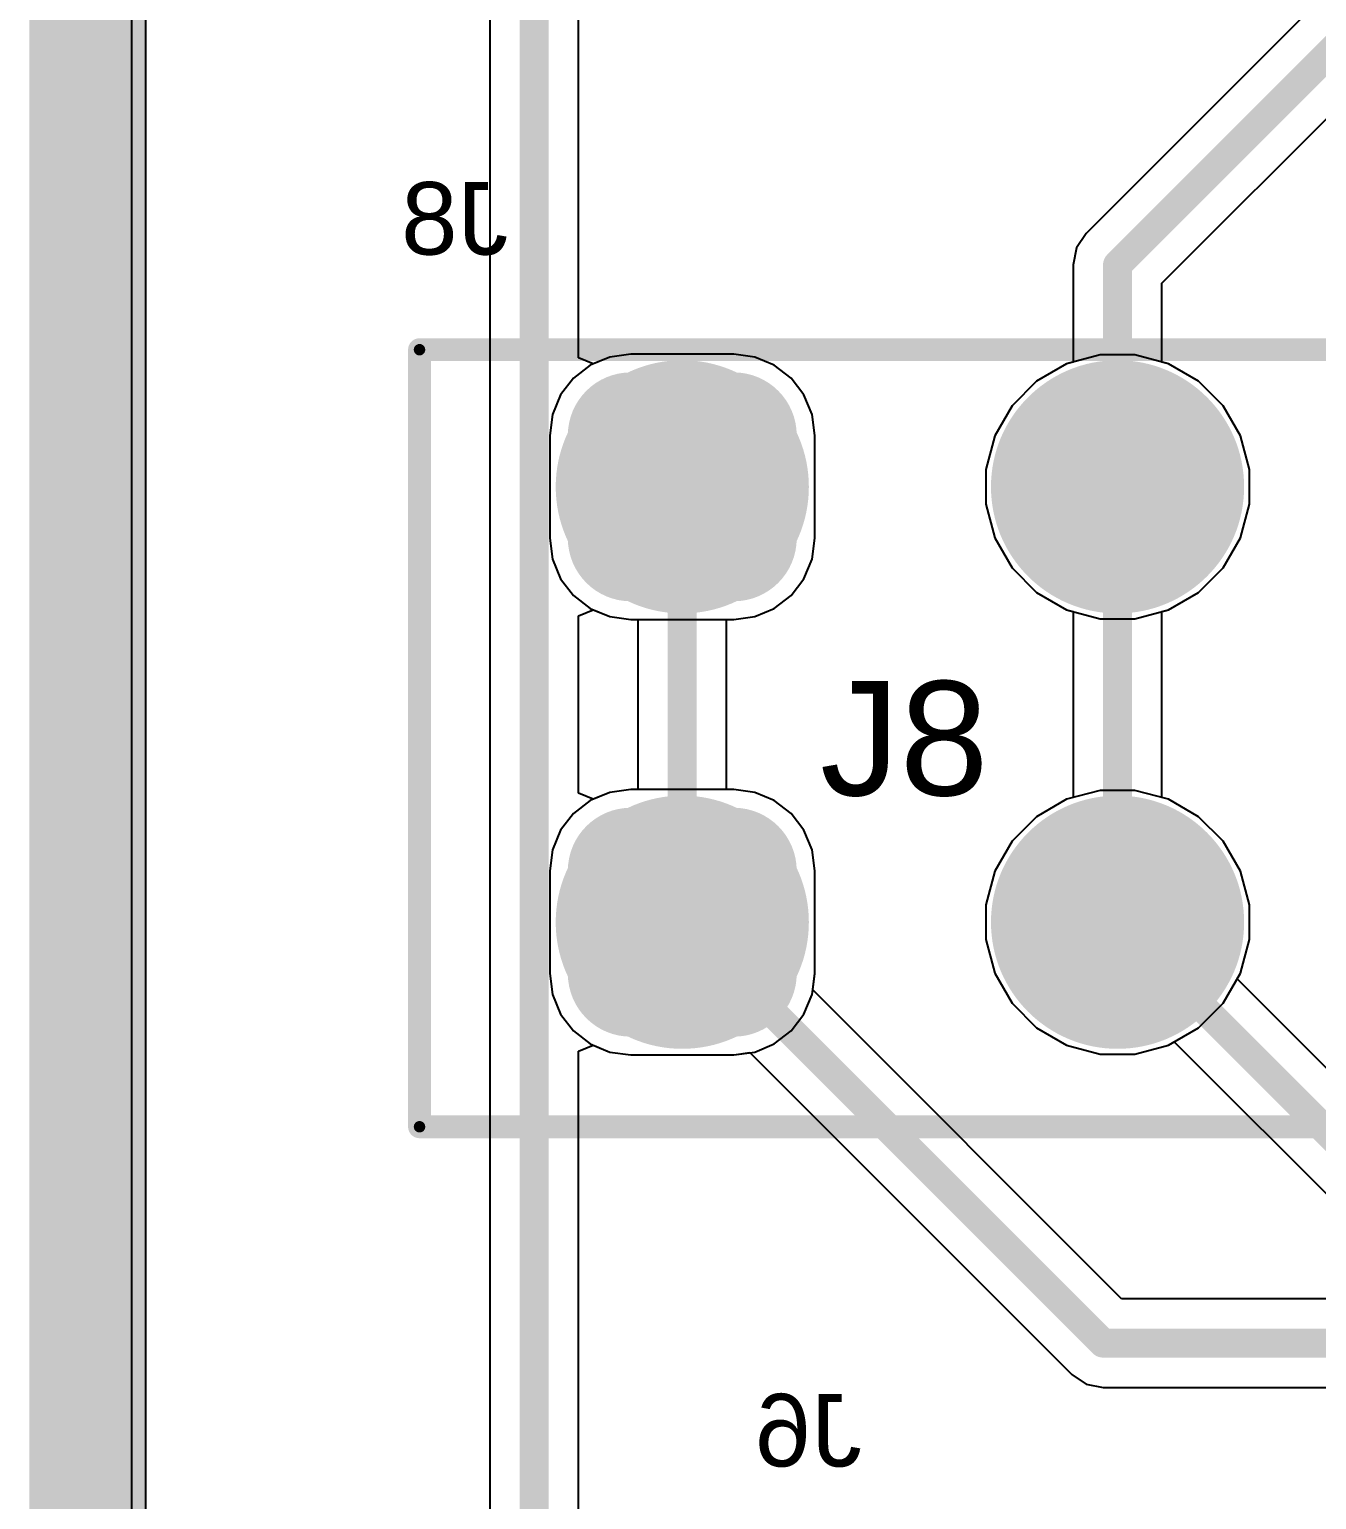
# Model space of a CAD drawing. Header units: inches. Extents: x -8.09 to -2.28, y -0.1 to 6.11.
# Drawn here: x -8.085 to -7.641, y 0.551 to 1.058 of the extents above; entities that cross this region are included whole.
import ezdxf

# ---------------------------------------------------------------- set-up
doc = ezdxf.new("R2010")
doc.units = ezdxf.units.IN
doc.header["$MEASUREMENT"] = 0
for name, color, linetype in [('BottomLayer', 5, 'Continuous'), ('BottomSolder', 6, 'Continuous'), ('InternalPlane1', 76, 'Continuous'), ('InternalPlane2', 16, 'Continuous'), ('KeepOutLayer', 6, 'Continuous'), ('Mechanical3', 76, 'Continuous'), ('Mechanical5', 56, 'Continuous'), ('MultiLayer', 9, 'Continuous'), ('PadHoleLayer', 156, 'Continuous'), ('TopLayer', 1, 'Continuous'), ('TopOverlay', 2, 'Continuous'), ('TopSolder', 216, 'Continuous')]:
    doc.layers.add(name, color=color, linetype=linetype)
doc.styles.add('Arial', font='', dxfattribs={"height": 0.2})
doc.styles.get('Arial').set_extended_font_data('Arial')

# ---------------------------------------------------------------- blocks, each defined once
blk = doc.blocks.new('691307300002_112')
at = {"layer": 'BottomLayer'}
h = blk.add_hatch(color=5, dxfattribs=at)
edge = h.paths.add_edge_path()
edge.add_arc((-0.09272, 0.10433), 0.01772, 90, 180)
edge.add_line((-0.11043, 0.10433), (-0.11043, 0.0689))
edge.add_arc((-0.09272, 0.0689), 0.01772, 180, 270)
edge.add_line((-0.09272, 0.05118), (-0.05728, 0.05118))
edge.add_arc((-0.05728, 0.0689), 0.01772, 270, 360)
edge.add_line((-0.03957, 0.0689), (-0.03957, 0.10433))
edge.add_arc((-0.05728, 0.10433), 0.01772, 0, 90)
edge.add_line((-0.05728, 0.12205), (-0.09272, 0.12205))
h = blk.add_hatch(color=5, dxfattribs=at)
edge = h.paths.add_edge_path()
edge.add_arc((0.075, 0.08662), 0.03543, 0, 360)
h = blk.add_hatch(color=5, dxfattribs=at)
edge = h.paths.add_edge_path()
edge.add_arc((-0.09272, -0.04567), 0.01772, 90, 180)
edge.add_line((-0.11043, -0.04567), (-0.11043, -0.0811))
edge.add_arc((-0.09272, -0.0811), 0.01772, 180, 270)
edge.add_line((-0.09272, -0.09882), (-0.05728, -0.09882))
edge.add_arc((-0.05728, -0.0811), 0.01772, 270, 360)
edge.add_line((-0.03957, -0.0811), (-0.03957, -0.04567))
edge.add_arc((-0.05728, -0.04567), 0.01772, 0, 90)
edge.add_line((-0.05728, -0.02795), (-0.09272, -0.02795))
h = blk.add_hatch(color=5, dxfattribs=at)
edge = h.paths.add_edge_path()
edge.add_arc((0.075, -0.06338), 0.03543, 0, 360)
at = {"layer": 'BottomSolder'}
h = blk.add_hatch(color=6, dxfattribs=at)
edge = h.paths.add_edge_path()
edge.add_arc((-0.09272, 0.10433), 0.02172, 90, 180)
edge.add_line((-0.11443, 0.10433), (-0.11443, 0.0689))
edge.add_arc((-0.09272, 0.0689), 0.02172, 180, 270)
edge.add_line((-0.09272, 0.04718), (-0.05728, 0.04718))
edge.add_arc((-0.05728, 0.0689), 0.02172, 270, 360)
edge.add_line((-0.03557, 0.0689), (-0.03557, 0.10433))
edge.add_arc((-0.05728, 0.10433), 0.02172, 0, 90)
edge.add_line((-0.05728, 0.12605), (-0.09272, 0.12605))
h = blk.add_hatch(color=6, dxfattribs=at)
edge = h.paths.add_edge_path()
edge.add_arc((0.075, 0.08662), 0.03943, 0, 360)
h = blk.add_hatch(color=6, dxfattribs=at)
edge = h.paths.add_edge_path()
edge.add_arc((-0.09272, -0.04567), 0.02172, 90, 180)
edge.add_line((-0.11443, -0.04567), (-0.11443, -0.0811))
edge.add_arc((-0.09272, -0.0811), 0.02172, 180, 270)
edge.add_line((-0.09272, -0.10282), (-0.05728, -0.10282))
edge.add_arc((-0.05728, -0.0811), 0.02172, 270, 360)
edge.add_line((-0.03557, -0.0811), (-0.03557, -0.04567))
edge.add_arc((-0.05728, -0.04567), 0.02172, 0, 90)
edge.add_line((-0.05728, -0.02395), (-0.09272, -0.02395))
h = blk.add_hatch(color=6, dxfattribs=at)
edge = h.paths.add_edge_path()
edge.add_arc((0.075, -0.06338), 0.03943, 0, 360)
at = {"layer": 'InternalPlane1'}
h = blk.add_hatch(color=76, dxfattribs=at)
edge = h.paths.add_edge_path()
edge.add_arc((-0.075, 0.08662), 0.04362, 0, 360)
h = blk.add_hatch(color=76, dxfattribs=at)
edge = h.paths.add_edge_path()
edge.add_arc((0.075, 0.08662), 0.04362, 0, 360)
h = blk.add_hatch(color=76, dxfattribs=at)
edge = h.paths.add_edge_path()
edge.add_arc((-0.075, -0.06338), 0.04362, 0, 360)
h = blk.add_hatch(color=76, dxfattribs=at)
edge = h.paths.add_edge_path()
edge.add_arc((0.075, -0.06338), 0.04362, 0, 360)
at = {"layer": 'InternalPlane2'}
h = blk.add_hatch(color=16, dxfattribs=at)
edge = h.paths.add_edge_path()
edge.add_arc((-0.075, 0.08662), 0.04362, 0, 360)
h = blk.add_hatch(color=16, dxfattribs=at)
edge = h.paths.add_edge_path()
edge.add_arc((0.075, 0.08662), 0.04362, 0, 360)
h = blk.add_hatch(color=16, dxfattribs=at)
edge = h.paths.add_edge_path()
edge.add_arc((-0.075, -0.06338), 0.04362, 0, 360)
h = blk.add_hatch(color=16, dxfattribs=at)
edge = h.paths.add_edge_path()
edge.add_arc((0.075, -0.06338), 0.04362, 0, 360)
at = {"layer": 'MultiLayer'}
h = blk.add_hatch(color=9, dxfattribs=at)
edge = h.paths.add_edge_path()
edge.add_arc((-0.09272, 0.10433), 0.01772, 90, 180)
edge.add_line((-0.11043, 0.10433), (-0.11043, 0.0689))
edge.add_arc((-0.09272, 0.0689), 0.01772, 180, 270)
edge.add_line((-0.09272, 0.05118), (-0.05728, 0.05118))
edge.add_arc((-0.05728, 0.0689), 0.01772, 270, 360)
edge.add_line((-0.03957, 0.0689), (-0.03957, 0.10433))
edge.add_arc((-0.05728, 0.10433), 0.01772, 0, 90)
edge.add_line((-0.05728, 0.12205), (-0.09272, 0.12205))
h = blk.add_hatch(color=9, dxfattribs=at)
edge = h.paths.add_edge_path()
edge.add_arc((0.075, 0.08662), 0.03543, 0, 360)
h = blk.add_hatch(color=9, dxfattribs=at)
edge = h.paths.add_edge_path()
edge.add_arc((-0.09272, -0.04567), 0.01772, 90, 180)
edge.add_line((-0.11043, -0.04567), (-0.11043, -0.0811))
edge.add_arc((-0.09272, -0.0811), 0.01772, 180, 270)
edge.add_line((-0.09272, -0.09882), (-0.05728, -0.09882))
edge.add_arc((-0.05728, -0.0811), 0.01772, 270, 360)
edge.add_line((-0.03957, -0.0811), (-0.03957, -0.04567))
edge.add_arc((-0.05728, -0.04567), 0.01772, 0, 90)
edge.add_line((-0.05728, -0.02795), (-0.09272, -0.02795))
h = blk.add_hatch(color=9, dxfattribs=at)
edge = h.paths.add_edge_path()
edge.add_arc((0.075, -0.06338), 0.03543, 0, 360)
at = {"layer": 'PadHoleLayer'}
h = blk.add_hatch(color=156, dxfattribs=at)
edge = h.paths.add_edge_path()
edge.add_arc((-0.075, 0.08662), 0.02362, 0, 360)
h = blk.add_hatch(color=156, dxfattribs=at)
edge = h.paths.add_edge_path()
edge.add_arc((0.075, 0.08662), 0.02362, 0, 360)
h = blk.add_hatch(color=156, dxfattribs=at)
edge = h.paths.add_edge_path()
edge.add_arc((-0.075, -0.06338), 0.02362, 0, 360)
h = blk.add_hatch(color=156, dxfattribs=at)
edge = h.paths.add_edge_path()
edge.add_arc((0.075, -0.06338), 0.02362, 0, 360)
at = {"layer": 'TopLayer'}
h = blk.add_hatch(color=1, dxfattribs=at)
edge = h.paths.add_edge_path()
edge.add_arc((-0.09272, 0.10433), 0.01772, 90, 180)
edge.add_line((-0.11043, 0.10433), (-0.11043, 0.0689))
edge.add_arc((-0.09272, 0.0689), 0.01772, 180, 270)
edge.add_line((-0.09272, 0.05118), (-0.05728, 0.05118))
edge.add_arc((-0.05728, 0.0689), 0.01772, 270, 360)
edge.add_line((-0.03957, 0.0689), (-0.03957, 0.10433))
edge.add_arc((-0.05728, 0.10433), 0.01772, 0, 90)
edge.add_line((-0.05728, 0.12205), (-0.09272, 0.12205))
h = blk.add_hatch(color=1, dxfattribs=at)
edge = h.paths.add_edge_path()
edge.add_arc((0.075, 0.08662), 0.03543, 0, 360)
h = blk.add_hatch(color=1, dxfattribs=at)
edge = h.paths.add_edge_path()
edge.add_arc((-0.09272, -0.04567), 0.01772, 90, 180)
edge.add_line((-0.11043, -0.04567), (-0.11043, -0.0811))
edge.add_arc((-0.09272, -0.0811), 0.01772, 180, 270)
edge.add_line((-0.09272, -0.09882), (-0.05728, -0.09882))
edge.add_arc((-0.05728, -0.0811), 0.01772, 270, 360)
edge.add_line((-0.03957, -0.0811), (-0.03957, -0.04567))
edge.add_arc((-0.05728, -0.04567), 0.01772, 0, 90)
edge.add_line((-0.05728, -0.02795), (-0.09272, -0.02795))
h = blk.add_hatch(color=1, dxfattribs=at)
edge = h.paths.add_edge_path()
edge.add_arc((0.075, -0.06338), 0.03543, 0, 360)
at = {"layer": 'TopSolder'}
h = blk.add_hatch(color=216, dxfattribs=at)
edge = h.paths.add_edge_path()
edge.add_arc((-0.09272, 0.10433), 0.02172, 90, 180)
edge.add_line((-0.11443, 0.10433), (-0.11443, 0.0689))
edge.add_arc((-0.09272, 0.0689), 0.02172, 180, 270)
edge.add_line((-0.09272, 0.04718), (-0.05728, 0.04718))
edge.add_arc((-0.05728, 0.0689), 0.02172, 270, 360)
edge.add_line((-0.03557, 0.0689), (-0.03557, 0.10433))
edge.add_arc((-0.05728, 0.10433), 0.02172, 0, 90)
edge.add_line((-0.05728, 0.12605), (-0.09272, 0.12605))
h = blk.add_hatch(color=216, dxfattribs=at)
edge = h.paths.add_edge_path()
edge.add_arc((0.075, 0.08662), 0.03943, 0, 360)
h = blk.add_hatch(color=216, dxfattribs=at)
edge = h.paths.add_edge_path()
edge.add_arc((-0.09272, -0.04567), 0.02172, 90, 180)
edge.add_line((-0.11443, -0.04567), (-0.11443, -0.0811))
edge.add_arc((-0.09272, -0.0811), 0.02172, 180, 270)
edge.add_line((-0.09272, -0.10282), (-0.05728, -0.10282))
edge.add_arc((-0.05728, -0.0811), 0.02172, 270, 360)
edge.add_line((-0.03557, -0.0811), (-0.03557, -0.04567))
edge.add_arc((-0.05728, -0.04567), 0.02172, 0, 90)
edge.add_line((-0.05728, -0.02395), (-0.09272, -0.02395))
h = blk.add_hatch(color=216, dxfattribs=at)
edge = h.paths.add_edge_path()
edge.add_arc((0.075, -0.06338), 0.03943, 0, 360)
at = {"layer": 'Mechanical5'}
for points in [[(-0.16555, 0.13386, 0.00394, 0.00394, 0), (0.16555, 0.13386, 0.00394, 0.00394, 0)], [(-0.16555, -0.13386, 0.00394, 0.00394, 0), (-0.16555, 0.13386, 0.00394, 0.00394, 0)], [(0.16555, -0.13386, 0.00394, 0.00394, 0), (0.16555, 0.13386, 0.00394, 0.00394, 0)], [(-0.16555, -0.13386, 0.00394, 0.00394, 0), (0.16555, -0.13386, 0.00394, 0.00394, 0)]]:
    blk.add_lwpolyline(points, format="xyseb", dxfattribs=at)
for points in [[(-0.16654, 0.13386, 0.00197, 0.00197, 1), (-0.16457, 0.13386, 0.00197, 0.00197, 1)], [(-0.16654, 0.13386, 0.00197, 0.00197, 1), (-0.16457, 0.13386, 0.00197, 0.00197, 1)], [(0.16457, 0.13386, 0.00197, 0.00197, 1), (0.16654, 0.13386, 0.00197, 0.00197, 1)], [(0.16457, 0.13386, 0.00197, 0.00197, 1), (0.16654, 0.13386, 0.00197, 0.00197, 1)], [(-0.16654, -0.13386, 0.00197, 0.00197, 1), (-0.16457, -0.13386, 0.00197, 0.00197, 1)], [(-0.16654, -0.13386, 0.00197, 0.00197, 1), (-0.16457, -0.13386, 0.00197, 0.00197, 1)], [(0.16457, -0.13386, 0.00197, 0.00197, 1), (0.16654, -0.13386, 0.00197, 0.00197, 1)], [(0.16457, -0.13386, 0.00197, 0.00197, 1), (0.16654, -0.13386, 0.00197, 0.00197, 1)]]:
    blk.add_lwpolyline(points, format="xyseb", close=True, dxfattribs=at)
at = {"layer": 'TopOverlay'}
for points in [[(-0.16555, -0.13386, 0.00787, 0.00787, 0), (-0.16555, 0.13386, 0.00787, 0.00787, 0)], [(-0.16555, 0.13386, 0.00787, 0.00787, 0), (0.16555, 0.13386, 0.00787, 0.00787, 0)], [(0.16555, -0.13386, 0.00787, 0.00787, 0), (0.16555, 0.13386, 0.00787, 0.00787, 0)], [(-0.16555, -0.13386, 0.00787, 0.00787, 0), (0.16555, -0.13386, 0.00787, 0.00787, 0)]]:
    blk.add_lwpolyline(points, format="xyseb", dxfattribs=at)
for points in [[(-0.16752, 0.13386, 0.00394, 0.00394, 1), (-0.16358, 0.13386, 0.00394, 0.00394, 1)], [(-0.16752, 0.13386, 0.00394, 0.00394, 1), (-0.16358, 0.13386, 0.00394, 0.00394, 1)], [(0.16358, 0.13386, 0.00394, 0.00394, 1), (0.16752, 0.13386, 0.00394, 0.00394, 1)], [(0.16358, 0.13386, 0.00394, 0.00394, 1), (0.16752, 0.13386, 0.00394, 0.00394, 1)], [(-0.16752, -0.13386, 0.00394, 0.00394, 1), (-0.16358, -0.13386, 0.00394, 0.00394, 1)], [(-0.16752, -0.13386, 0.00394, 0.00394, 1), (-0.16358, -0.13386, 0.00394, 0.00394, 1)], [(0.16358, -0.13386, 0.00394, 0.00394, 1), (0.16752, -0.13386, 0.00394, 0.00394, 1)], [(0.16358, -0.13386, 0.00394, 0.00394, 1), (0.16752, -0.13386, 0.00394, 0.00394, 1)]]:
    blk.add_lwpolyline(points, format="xyseb", close=True, dxfattribs=at)
at = {"layer": 'Mechanical3', "style": 'Arial'}
blk.add_text('J8', height=0.03937, dxfattribs=at).set_placement((-0.02755, -0.01968))

msp = doc.modelspace()

# ---------------------------------------------------------------- linework, layer by layer
at = {"layer": 'BottomLayer'}
for p, q in [((-8.04971, -0.0054), (-8.04971, 5.69)), ((-7.92629, 2.07314), (-7.92629, 0.323)), ((-6.72927, 1.97881), (-7.72081, 0.98727)), ((-7.89571, 0.94445), (-7.89571, 1.10331)), ((-7.69471, 0.97012), (-7.62839, 1.03644)), ((-7.72081, 0.98727), (-7.72413, 0.98231)), ((-7.72413, 0.98231), (-7.72529, 0.97646)), ((-7.72529, 0.97646), (-7.72529, 0.94294)), ((-7.69471, 0.94294), (-7.69471, 0.97012)), ((-7.89071, 0.94234), (-7.89571, 0.94445)), ((-7.88495, 0.94472), (-7.89071, 0.94234)), ((-7.87772, 0.94567), (-7.88495, 0.94472)), ((-7.84228, 0.94567), (-7.87772, 0.94567)), ((-7.83505, 0.94472), (-7.84228, 0.94567)), ((-7.82831, 0.94193), (-7.83505, 0.94472)), ((-7.72754, 0.94234), (-7.7379, 0.93636)), ((-7.72529, 0.94294), (-7.72754, 0.94234)), ((-7.69246, 0.94234), (-7.69471, 0.94294)), ((-7.6821, 0.93636), (-7.69246, 0.94234)), ((-7.82252, 0.93748), (-7.82831, 0.94193)), ((-7.81807, 0.93169), (-7.82252, 0.93748)), ((-7.7379, 0.93636), (-7.74636, 0.9279)), ((-7.67364, 0.9279), (-7.6821, 0.93636)), ((-7.81528, 0.92495), (-7.81807, 0.93169)), ((-7.74636, 0.9279), (-7.75234, 0.91754)), ((-7.66766, 0.91754), (-7.67364, 0.9279)), ((-7.81433, 0.91772), (-7.81528, 0.92495)), ((-7.81433, 0.88228), (-7.81433, 0.91772)), ((-7.75234, 0.91754), (-7.75543, 0.90598)), ((-7.66457, 0.90598), (-7.66766, 0.91754)), ((-7.75543, 0.90598), (-7.75543, 0.89402)), ((-7.66457, 0.89402), (-7.66457, 0.90598)), ((-7.75543, 0.89402), (-7.75234, 0.88246)), ((-7.66766, 0.88246), (-7.66457, 0.89402)), ((-7.81528, 0.87505), (-7.81433, 0.88228)), ((-7.75234, 0.88246), (-7.74636, 0.8721)), ((-7.67364, 0.8721), (-7.66766, 0.88246)), ((-7.81807, 0.86831), (-7.81528, 0.87505)), ((-7.74636, 0.8721), (-7.7379, 0.86364)), ((-7.6821, 0.86364), (-7.67364, 0.8721)), ((-7.82252, 0.86252), (-7.81807, 0.86831)), ((-7.82831, 0.85807), (-7.82252, 0.86252)), ((-7.7379, 0.86364), (-7.72754, 0.85766)), ((-7.69246, 0.85766), (-7.6821, 0.86364)), ((-7.89571, 0.85555), (-7.89071, 0.85766)), ((-7.89071, 0.85766), (-7.88495, 0.85528)), ((-7.83505, 0.85528), (-7.82831, 0.85807)), ((-7.72754, 0.85766), (-7.71598, 0.85457)), ((-7.70402, 0.85457), (-7.69246, 0.85766)), ((-7.89571, 0.79445), (-7.89571, 0.85555)), ((-7.88495, 0.85528), (-7.87772, 0.85433)), ((-7.87772, 0.85433), (-7.84228, 0.85433)), ((-7.84228, 0.85433), (-7.83505, 0.85528)), ((-7.71598, 0.85457), (-7.70402, 0.85457)), ((-7.87772, 0.79567), (-7.88495, 0.79472)), ((-7.84228, 0.79567), (-7.87772, 0.79567)), ((-7.83505, 0.79472), (-7.84228, 0.79567)), ((-7.71598, 0.79543), (-7.72754, 0.79234)), ((-7.70402, 0.79543), (-7.71598, 0.79543)), ((-7.69246, 0.79234), (-7.70402, 0.79543)), ((-7.89071, 0.79234), (-7.89571, 0.79445)), ((-7.88495, 0.79472), (-7.89071, 0.79234)), ((-7.82831, 0.79193), (-7.83505, 0.79472)), ((-7.82252, 0.78748), (-7.82831, 0.79193)), ((-7.72754, 0.79234), (-7.7379, 0.78636)), ((-7.6821, 0.78636), (-7.69246, 0.79234)), ((-7.81807, 0.78169), (-7.82252, 0.78748)), ((-7.7379, 0.78636), (-7.74636, 0.7779)), ((-7.67364, 0.7779), (-7.6821, 0.78636)), ((-7.81528, 0.77495), (-7.81807, 0.78169)), ((-7.74636, 0.7779), (-7.75234, 0.76754)), ((-7.66766, 0.76754), (-7.67364, 0.7779)), ((-7.81433, 0.76772), (-7.81528, 0.77495)), ((-7.81433, 0.73228), (-7.81433, 0.76772)), ((-7.75234, 0.76754), (-7.75543, 0.75598)), ((-7.66457, 0.75598), (-7.66766, 0.76754)), ((-7.75543, 0.75598), (-7.75543, 0.74402)), ((-7.66457, 0.74402), (-7.66457, 0.75598)), ((-7.75543, 0.74402), (-7.75234, 0.73246)), ((-7.66766, 0.73246), (-7.66457, 0.74402)), ((-7.81506, 0.72669), (-7.81433, 0.73228)), ((-7.75234, 0.73246), (-7.74636, 0.7221)), ((-7.67364, 0.7221), (-7.66766, 0.73246)), ((-7.70867, 0.62029), (-7.81506, 0.72669)), ((-7.74636, 0.7221), (-7.7379, 0.71364)), ((-7.6821, 0.71364), (-7.67364, 0.7221)), ((-7.7379, 0.71364), (-7.72754, 0.70766)), ((-7.69246, 0.70766), (-7.6821, 0.71364)), ((-7.89571, 0.70555), (-7.89071, 0.70766)), ((-7.89571, 0.32933), (-7.89571, 0.70555)), ((-7.89071, 0.70766), (-7.88495, 0.70528)), ((-7.88495, 0.70528), (-7.87772, 0.70433)), ((-7.87772, 0.70433), (-7.84228, 0.70433)), ((-7.84228, 0.70433), (-7.83669, 0.70506)), ((-7.83669, 0.70506), (-7.72581, 0.59419)), ((-7.72754, 0.70766), (-7.71598, 0.70457)), ((-7.71598, 0.70457), (-7.70402, 0.70457)), ((-7.70402, 0.70457), (-7.69246, 0.70766)), ((-7.44291, 0.62029), (-7.70867, 0.62029)), ((-7.72581, 0.59419), (-7.72085, 0.59087)), ((-7.72085, 0.59087), (-7.715, 0.58971)), ((-7.715, 0.58971), (-7.43657, 0.58971))]:
    msp.add_line(p, q, dxfattribs=at)
for points in [[(-7.911, 0.323, 0.01, 0.01, 0), (-7.911, 2.70367, 0.01, 0.01, 0)], [(-7.71, 0.97646, 0.01, 0.01, 0), (-6.71846, 1.968, 0.01, 0.01, 0)], [(-7.71, 0.9, 0.01, 0.01, 0), (-7.71, 0.97646, 0.01, 0.01, 0)], [(-7.86, 0.75, 0.01, 0.01, 0), (-7.715, 0.605, 0.01, 0.01, 0)], [(-7.715, 0.605, 0.01, 0.01, 0), (-7.43657, 0.605, 0.01, 0.01, 0)]]:
    msp.add_lwpolyline(points, format="xyseb", dxfattribs=at)
for points in [[(-7.7125, 0.97646, 0.005, 0.005, 1), (-7.7075, 0.97646, 0.005, 0.005, 1)], [(-7.7125, 0.97646, 0.005, 0.005, 1), (-7.7075, 0.97646, 0.005, 0.005, 1)], [(-7.7125, 0.9, 0.005, 0.005, 1), (-7.7075, 0.9, 0.005, 0.005, 1)], [(-7.8625, 0.75, 0.005, 0.005, 1), (-7.8575, 0.75, 0.005, 0.005, 1)], [(-7.7175, 0.605, 0.005, 0.005, 1), (-7.7125, 0.605, 0.005, 0.005, 1)], [(-7.7175, 0.605, 0.005, 0.005, 1), (-7.7125, 0.605, 0.005, 0.005, 1)]]:
    msp.add_lwpolyline(points, format="xyseb", close=True, dxfattribs=at)
at = {"layer": 'InternalPlane1'}
msp.add_line((-8.0449, -0.0549), (-8.0449, 5.69), dxfattribs=at)
msp.add_lwpolyline([(-8.065, 5.69, 0.04, 0.04, 0), (-8.065, -0.075, 0.04, 0.04, 0)], format="xyseb", dxfattribs=at)
at = {"layer": 'InternalPlane2'}
msp.add_line((-8.0449, -0.0549), (-8.0449, 5.69), dxfattribs=at)
msp.add_lwpolyline([(-8.065, 5.69, 0.04, 0.04, 0), (-8.065, -0.075, 0.04, 0.04, 0)], format="xyseb", dxfattribs=at)
at = {"layer": 'KeepOutLayer'}
msp.add_lwpolyline([(-8.065, -0.075, 0.01, 0.01, 0), (-8.065, 5.69, 0.01, 0.01, 0)], format="xyseb", dxfattribs=at)
at = {"layer": 'TopLayer'}
for p, q in [((-8.04971, -0.0054), (-8.04971, 5.69)), ((-7.88495, 0.94472), (-7.89169, 0.94193)), ((-7.87772, 0.94567), (-7.88495, 0.94472)), ((-7.84228, 0.94567), (-7.87772, 0.94567)), ((-7.83505, 0.94472), (-7.84228, 0.94567)), ((-7.82831, 0.94193), (-7.83505, 0.94472)), ((-7.72754, 0.94234), (-7.7379, 0.93636)), ((-7.71598, 0.94543), (-7.72754, 0.94234)), ((-7.70402, 0.94543), (-7.71598, 0.94543)), ((-7.69246, 0.94234), (-7.70402, 0.94543)), ((-7.6821, 0.93636), (-7.69246, 0.94234)), ((-7.89748, 0.93748), (-7.90193, 0.93169)), ((-7.89169, 0.94193), (-7.89748, 0.93748)), ((-7.82252, 0.93748), (-7.82831, 0.94193)), ((-7.81807, 0.93169), (-7.82252, 0.93748)), ((-7.7379, 0.93636), (-7.74636, 0.9279)), ((-7.67364, 0.9279), (-7.6821, 0.93636)), ((-7.90193, 0.93169), (-7.90472, 0.92495)), ((-7.81528, 0.92495), (-7.81807, 0.93169)), ((-7.74636, 0.9279), (-7.75234, 0.91754)), ((-7.66766, 0.91754), (-7.67364, 0.9279)), ((-7.90472, 0.92495), (-7.90567, 0.91772)), ((-7.81433, 0.91772), (-7.81528, 0.92495)), ((-7.90567, 0.91772), (-7.90567, 0.88228)), ((-7.81433, 0.88228), (-7.81433, 0.91772)), ((-7.75234, 0.91754), (-7.75543, 0.90598)), ((-7.66457, 0.90598), (-7.66766, 0.91754)), ((-7.75543, 0.90598), (-7.75543, 0.89402)), ((-7.66457, 0.89402), (-7.66457, 0.90598)), ((-7.75543, 0.89402), (-7.75234, 0.88246)), ((-7.66766, 0.88246), (-7.66457, 0.89402)), ((-7.90567, 0.88228), (-7.90472, 0.87505)), ((-7.81528, 0.87505), (-7.81433, 0.88228)), ((-7.75234, 0.88246), (-7.74636, 0.8721)), ((-7.67364, 0.8721), (-7.66766, 0.88246)), ((-7.90472, 0.87505), (-7.90193, 0.86831)), ((-7.81807, 0.86831), (-7.81528, 0.87505)), ((-7.74636, 0.8721), (-7.7379, 0.86364)), ((-7.6821, 0.86364), (-7.67364, 0.8721)), ((-7.90193, 0.86831), (-7.89748, 0.86252)), ((-7.82252, 0.86252), (-7.81807, 0.86831)), ((-7.89748, 0.86252), (-7.89169, 0.85807)), ((-7.82831, 0.85807), (-7.82252, 0.86252)), ((-7.7379, 0.86364), (-7.72754, 0.85766)), ((-7.69246, 0.85766), (-7.6821, 0.86364)), ((-7.89169, 0.85807), (-7.88495, 0.85528)), ((-7.83505, 0.85528), (-7.82831, 0.85807)), ((-7.72754, 0.85766), (-7.72529, 0.85706)), ((-7.72529, 0.85706), (-7.72529, 0.79294)), ((-7.69471, 0.85706), (-7.69246, 0.85766)), ((-7.69471, 0.79294), (-7.69471, 0.85706)), ((-7.88495, 0.85528), (-7.87772, 0.85433)), ((-7.87772, 0.85433), (-7.87529, 0.85433)), ((-7.87529, 0.85433), (-7.87529, 0.79567)), ((-7.84471, 0.79567), (-7.84471, 0.85433)), ((-7.84471, 0.85433), (-7.84228, 0.85433)), ((-7.84228, 0.85433), (-7.83505, 0.85528)), ((-7.87772, 0.79567), (-7.88495, 0.79472)), ((-7.87529, 0.79567), (-7.87772, 0.79567)), ((-7.84228, 0.79567), (-7.84471, 0.79567)), ((-7.83505, 0.79472), (-7.84228, 0.79567)), ((-7.89169, 0.79193), (-7.89748, 0.78748)), ((-7.88495, 0.79472), (-7.89169, 0.79193)), ((-7.82831, 0.79193), (-7.83505, 0.79472)), ((-7.82252, 0.78748), (-7.82831, 0.79193)), ((-7.72754, 0.79234), (-7.7379, 0.78636)), ((-7.72529, 0.79294), (-7.72754, 0.79234)), ((-7.69246, 0.79234), (-7.69471, 0.79294)), ((-7.6821, 0.78636), (-7.69246, 0.79234)), ((-7.89748, 0.78748), (-7.90193, 0.78169)), ((-7.81807, 0.78169), (-7.82252, 0.78748)), ((-7.7379, 0.78636), (-7.74636, 0.7779)), ((-7.67364, 0.7779), (-7.6821, 0.78636)), ((-7.90193, 0.78169), (-7.90472, 0.77495)), ((-7.81528, 0.77495), (-7.81807, 0.78169)), ((-7.74636, 0.7779), (-7.75234, 0.76754)), ((-7.66766, 0.76754), (-7.67364, 0.7779)), ((-7.90472, 0.77495), (-7.90567, 0.76772)), ((-7.81433, 0.76772), (-7.81528, 0.77495)), ((-7.90567, 0.76772), (-7.90567, 0.73228)), ((-7.81433, 0.73228), (-7.81433, 0.76772)), ((-7.75234, 0.76754), (-7.75543, 0.75598)), ((-7.66457, 0.75598), (-7.66766, 0.76754)), ((-7.75543, 0.75598), (-7.75543, 0.74402)), ((-7.66457, 0.74402), (-7.66457, 0.75598)), ((-7.75543, 0.74402), (-7.75234, 0.73246)), ((-7.66766, 0.73246), (-7.66457, 0.74402)), ((-7.90567, 0.73228), (-7.90472, 0.72505)), ((-7.81528, 0.72505), (-7.81433, 0.73228)), ((-7.75234, 0.73246), (-7.74636, 0.7221)), ((-7.66882, 0.73045), (-7.66766, 0.73246)), ((-7.58319, 0.64481), (-7.66882, 0.73045)), ((-7.90472, 0.72505), (-7.90193, 0.71831)), ((-7.81807, 0.71831), (-7.81528, 0.72505)), ((-7.74636, 0.7221), (-7.7379, 0.71364)), ((-7.90193, 0.71831), (-7.89748, 0.71252)), ((-7.82252, 0.71252), (-7.81807, 0.71831)), ((-7.89748, 0.71252), (-7.89169, 0.70807)), ((-7.82831, 0.70807), (-7.82252, 0.71252)), ((-7.7379, 0.71364), (-7.72754, 0.70766)), ((-7.89169, 0.70807), (-7.88495, 0.70528)), ((-7.88495, 0.70528), (-7.87772, 0.70433)), ((-7.87772, 0.70433), (-7.84228, 0.70433)), ((-7.84228, 0.70433), (-7.83505, 0.70528)), ((-7.83505, 0.70528), (-7.82831, 0.70807)), ((-7.72754, 0.70766), (-7.71598, 0.70457)), ((-7.71598, 0.70457), (-7.70402, 0.70457)), ((-7.70402, 0.70457), (-7.69246, 0.70766)), ((-7.69246, 0.70766), (-7.69045, 0.70882)), ((-7.69045, 0.70882), (-7.60929, 0.62767))]:
    msp.add_line(p, q, dxfattribs=at)
for points in [[(-7.86, 0.75, 0.01, 0.01, 0), (-7.86, 0.9, 0.01, 0.01, 0)], [(-7.71, 0.75, 0.01, 0.01, 0), (-7.71, 0.9, 0.01, 0.01, 0)], [(-7.71, 0.75, 0.01, 0.01, 0), (-7.594, 0.634, 0.01, 0.01, 0)]]:
    msp.add_lwpolyline(points, format="xyseb", dxfattribs=at)
for points in [[(-7.8625, 0.9, 0.005, 0.005, 1), (-7.8575, 0.9, 0.005, 0.005, 1)], [(-7.7125, 0.9, 0.005, 0.005, 1), (-7.7075, 0.9, 0.005, 0.005, 1)], [(-7.8625, 0.75, 0.005, 0.005, 1), (-7.8575, 0.75, 0.005, 0.005, 1)], [(-7.7125, 0.75, 0.005, 0.005, 1), (-7.7075, 0.75, 0.005, 0.005, 1)], [(-7.7125, 0.75, 0.005, 0.005, 1), (-7.7075, 0.75, 0.005, 0.005, 1)]]:
    msp.add_lwpolyline(points, format="xyseb", close=True, dxfattribs=at)

# ---------------------------------------------------------------- block references
msp.add_blockref('691307300002_112', (-7.785, 0.81338))

# ---------------------------------------------------------------- texts
at = {"layer": 'TopOverlay', "style": 'Arial', "text_generation_flag": 2}
for s, p in [('J8', (-7.92, 0.98)), ('J6', (-7.7981, 0.5625))]:
    msp.add_text(s, height=0.025, dxfattribs=at).set_placement(p)

doc.saveas('drawing.dxf')
